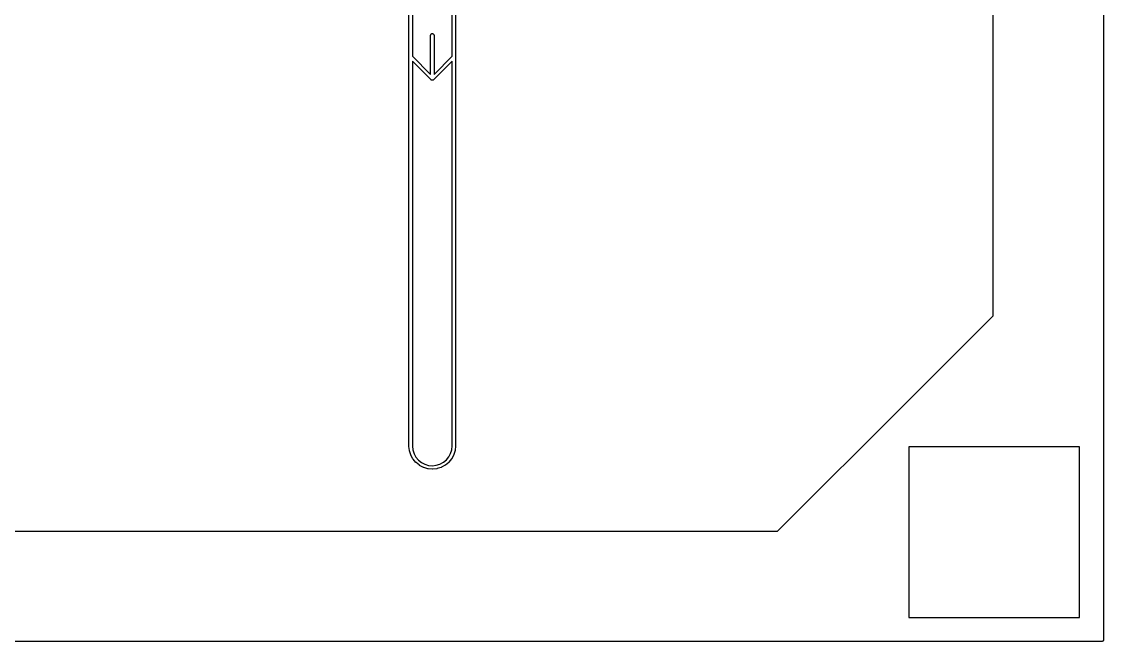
# Model space of a CAD drawing. Extents: x 50 to 150, y -150 to -50.
# Drawn here: x 100 to 150.1, y -150.1 to -121.4 of the extents above; entities that cross this region are included whole.
import ezdxf

# ---------------------------------------------------------------- set-up
doc = ezdxf.new("R2010")
doc.units = 0
doc.layers.add('BLACK', color=7, linetype='CONTINUOUS')

msp = doc.modelspace()

# ---------------------------------------------------------------- linework, layer by layer
at = {"layer": 'BLACK', "linetype": 'CONTINUOUS'}
for p, q in [((150.05, -50), (150.05, -150)), ((144.95, -134.979), (144.95, -65.0207)), ((119.92, -122.967), (119.92, -116.357)), ((120.08, -116.277), (120.08, -122.996)), ((117.92, -122.996), (117.92, -117.357)), ((118.08, -117.277), (118.08, -122.967)), ((118.92, -121.996), (118.921, -121.984)), ((118.92, -123.807), (118.92, -121.996)), ((118.921, -121.984), (118.926, -121.969)), ((118.926, -121.969), (118.933, -121.955)), ((118.933, -121.955), (118.943, -121.943)), ((118.943, -121.943), (118.955, -121.933)), ((118.955, -121.933), (118.969, -121.926)), ((118.969, -121.926), (118.984, -121.921)), ((118.984, -121.921), (119, -121.92)), ((119, -121.92), (119.016, -121.921)), ((119.016, -121.921), (119.031, -121.926)), ((119.031, -121.926), (119.045, -121.933)), ((119.045, -121.933), (119.057, -121.943)), ((119.057, -121.943), (119.067, -121.955)), ((119.067, -121.955), (119.074, -121.969)), ((119.074, -121.969), (119.079, -121.984)), ((119.079, -121.984), (119.08, -121.996)), ((119.08, -121.996), (119.08, -123.807)), ((117.92, -123), (117.92, -122.996)), ((117.92, -123.004), (117.92, -123)), ((117.92, -141.004), (117.92, -123.004)), ((118.08, -122.967), (118.92, -123.807)), ((119.08, -123.807), (119.92, -122.967)), ((120.08, -122.996), (120.08, -123)), ((120.08, -123), (120.08, -123.004)), ((120.08, -123.004), (120.08, -141.004)), ((118.941, -124.054), (118.08, -123.193)), ((118.08, -123.193), (118.08, -141)), ((119.92, -123.193), (119.059, -124.054)), ((119.92, -140.996), (119.92, -123.193)), ((118.943, -124.057), (118.941, -124.054)), ((118.946, -124.059), (118.943, -124.057)), ((118.955, -124.067), (118.946, -124.059)), ((118.946, -124.059), (118.946, -124.059)), ((118.969, -124.074), (118.955, -124.067)), ((118.984, -124.079), (118.969, -124.074)), ((119, -124.08), (118.984, -124.079)), ((119.016, -124.079), (119, -124.08)), ((119.031, -124.074), (119.016, -124.079)), ((119.045, -124.067), (119.031, -124.074)), ((119.057, -124.057), (119.045, -124.067)), ((119.059, -124.054), (119.057, -124.057)), ((140.965, -138.965), (144.95, -134.979)), ((134.979, -144.95), (140.965, -138.965)), ((140.965, -138.965), (140.965, -138.965)), ((117.92, -141.015), (117.92, -141.004)), ((117.92, -141.004), (117.92, -141.004)), ((117.92, -141.018), (117.92, -141.015)), ((117.92, -141.022), (117.92, -141.018)), ((117.921, -141.023), (117.92, -141.022)), ((117.942, -141.217), (117.921, -141.023)), ((118.08, -141), (118.08, -141.009)), ((118.08, -141.009), (118.1, -141.191)), ((119.902, -141.179), (119.92, -140.996)), ((120.08, -141.008), (120.061, -141.202)), ((120.08, -141.004), (120.08, -141.008)), ((120.08, -141.008), (120.08, -141.008)), ((148.95, -141.05), (141.05, -141.05)), ((141.05, -141.05), (141.05, -148.95)), ((148.95, -148.95), (148.95, -141.05)), ((117.944, -141.224), (117.942, -141.217)), ((117.945, -141.231), (117.944, -141.224)), ((117.946, -141.232), (117.945, -141.231)), ((118.005, -141.418), (117.946, -141.232)), ((118.007, -141.425), (118.005, -141.418)), ((118.01, -141.431), (118.007, -141.425)), ((118.011, -141.432), (118.01, -141.431)), ((118.105, -141.604), (118.011, -141.432)), ((118.011, -141.432), (118.011, -141.432)), ((118.011, -141.432), (118.011, -141.432)), ((118.1, -141.191), (118.155, -141.362)), ((118.109, -141.609), (118.105, -141.604)), ((118.113, -141.616), (118.109, -141.609)), ((118.114, -141.616), (118.113, -141.616)), ((118.239, -141.766), (118.114, -141.616)), ((118.155, -141.362), (118.241, -141.52)), ((118.241, -141.52), (118.357, -141.657)), ((119.653, -141.648), (119.766, -141.509)), ((119.766, -141.509), (119.85, -141.35)), ((119.895, -141.604), (119.772, -141.755)), ((119.85, -141.35), (119.902, -141.179)), ((119.899, -141.598), (119.895, -141.604)), ((119.903, -141.592), (119.899, -141.598)), ((119.904, -141.591), (119.903, -141.592)), ((119.995, -141.419), (119.904, -141.591)), ((119.998, -141.412), (119.995, -141.419)), ((120.001, -141.405), (119.998, -141.412)), ((120.058, -141.217), (120.001, -141.404)), ((120.001, -141.404), (120.001, -141.405)), ((120.059, -141.21), (120.058, -141.217)), ((120.06, -141.203), (120.059, -141.21)), ((120.061, -141.202), (120.06, -141.203)), ((118.244, -141.771), (118.239, -141.766)), ((118.249, -141.776), (118.244, -141.771)), ((118.25, -141.777), (118.249, -141.776)), ((118.402, -141.899), (118.25, -141.777)), ((118.357, -141.657), (118.496, -141.77)), ((118.408, -141.903), (118.402, -141.899)), ((118.414, -141.907), (118.408, -141.903)), ((118.415, -141.908), (118.414, -141.907)), ((118.588, -141.998), (118.415, -141.908)), ((118.496, -141.77), (118.656, -141.853)), ((118.595, -142.001), (118.588, -141.998)), ((118.602, -142.004), (118.595, -142.001)), ((118.603, -142.004), (118.602, -142.004)), ((118.79, -142.059), (118.603, -142.004)), ((118.603, -142.004), (118.603, -142.004)), ((118.656, -141.853), (118.828, -141.903)), ((118.797, -142.06), (118.79, -142.059)), ((118.804, -142.062), (118.797, -142.06)), ((118.805, -142.062), (118.804, -142.062)), ((119, -142.08), (118.805, -142.062)), ((118.828, -141.903), (119.006, -141.92)), ((119.007, -142.08), (119, -142.08)), ((119.006, -141.92), (119.185, -141.901)), ((119.014, -142.08), (119.007, -142.08)), ((119.015, -142.08), (119.014, -142.08)), ((119.209, -142.059), (119.015, -142.08)), ((119.185, -141.901), (119.356, -141.848)), ((119.217, -142.058), (119.209, -142.059)), ((119.224, -142.056), (119.217, -142.058)), ((119.225, -142.056), (119.224, -142.056)), ((119.411, -141.998), (119.225, -142.056)), ((119.356, -141.848), (119.514, -141.762)), ((119.418, -141.995), (119.411, -141.998)), ((119.425, -141.993), (119.418, -141.995)), ((119.426, -141.992), (119.425, -141.993)), ((119.597, -141.899), (119.426, -141.992)), ((119.514, -141.762), (119.653, -141.648)), ((119.603, -141.895), (119.597, -141.899)), ((119.609, -141.891), (119.603, -141.895)), ((119.61, -141.891), (119.609, -141.891)), ((119.761, -141.766), (119.61, -141.891)), ((119.766, -141.761), (119.761, -141.766)), ((119.771, -141.756), (119.766, -141.761)), ((119.772, -141.755), (119.771, -141.756)), ((65.0207, -144.95), (134.979, -144.95)), ((141.05, -148.95), (148.95, -148.95)), ((150, -150.05), (50, -150.05)), ((150.005, -150.05), (150, -150.05)), ((150.009, -150.049), (150.005, -150.05)), ((150.01, -150.049), (150.009, -150.049)), ((150.014, -150.048), (150.01, -150.049)), ((150.01, -150.049), (150.01, -150.049)), ((150.019, -150.046), (150.014, -150.048)), ((150.023, -150.044), (150.019, -150.046)), ((150.019, -150.046), (150.019, -150.046)), ((150.019, -150.046), (150.019, -150.046)), ((150.027, -150.042), (150.023, -150.044)), ((150.028, -150.042), (150.027, -150.042)), ((150.031, -150.039), (150.028, -150.042)), ((150.028, -150.042), (150.028, -150.042)), ((150.035, -150.036), (150.031, -150.039)), ((150.038, -150.032), (150.035, -150.035)), ((150.035, -150.035), (150.035, -150.036)), ((150.035, -150.036), (150.035, -150.036)), ((150.041, -150.028), (150.038, -150.032)), ((150.044, -150.024), (150.041, -150.028)), ((150.041, -150.028), (150.041, -150.028)), ((150.041, -150.028), (150.041, -150.028)), ((150.046, -150.02), (150.044, -150.024)), ((150.047, -150.015), (150.046, -150.019)), ((150.046, -150.019), (150.046, -150.02)), ((150.046, -150.02), (150.046, -150.02)), ((150.049, -150.01), (150.047, -150.015)), ((150.05, -150.001), (150.049, -150.005)), ((150.049, -150.005), (150.049, -150.01)), ((150.049, -150.01), (150.049, -150.01)), ((150.049, -150.01), (150.049, -150.01)), ((150.05, -150), (150.05, -150)), ((150.05, -150), (150.05, -150)), ((150.05, -150), (150.05, -150)), ((150.05, -150), (150.05, -150.001))]:
    msp.add_line(p, q, dxfattribs=at)

doc.saveas('drawing.dxf')
